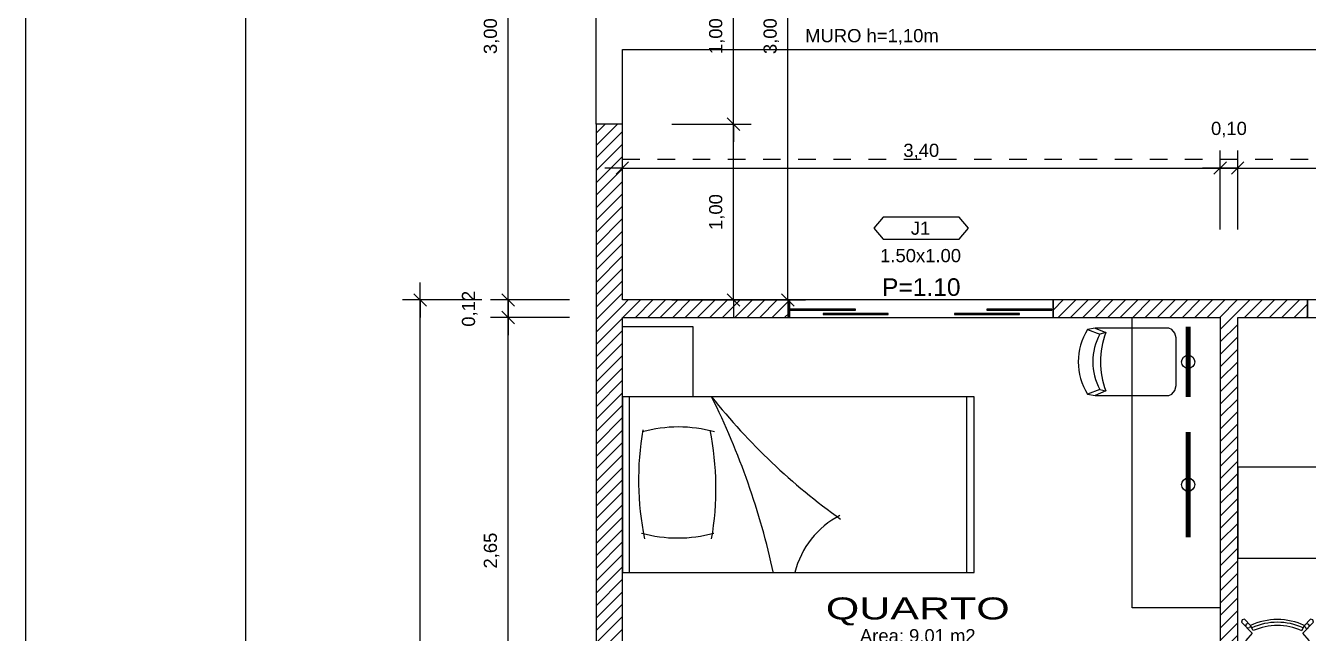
# Model space of a CAD drawing. Header units: metres. Extents: x 49 to 320, y -91 to 27.
# Drawn here: x 141.61 to 148.91, y 11.29 to 14.75 of the extents above; entities that cross this region are included whole.
import ezdxf
from ezdxf.enums import TextEntityAlignment as Align

# ---------------------------------------------------------------- set-up
doc = ezdxf.new("R2010")
doc.units = ezdxf.units.M
doc.header["$LTSCALE"] = 0.2
doc.linetypes.add('DASHED', pattern=[0.75, 0.5, -0.25])
for name, color, linetype in [('ARQ-___-___-CTA', 240, 'Continuous'), ('ARQ-___-___-LEG', 3, 'Continuous'), ('ARQ-___-___-TXT', 4, 'Continuous'), ('ARQ-___-___-VST', 9, 'Continuous'), ('ARQ-ALV', 6, 'Continuous'), ('ARQ-ALV-___-HTC', 13, 'Continuous'), ('ARQ-CXO', 2, 'Continuous'), ('ARQ-DVI', 1, 'Continuous'), ('ARQ-EQP-___-INT', 7, 'Continuous'), ('ARQ-MOB-___-INT', 7, 'Continuous')]:
    doc.layers.add(name, color=color, linetype=linetype)
doc.styles.add('REGUA100', font='arial.ttf')
doc.styles.add('REGUA60', font='arial.ttf')
doc.styles.add('REGUA80', font='arial.ttf')
doc.dimstyles.new('Active3D', dxfattribs={"dimtxt": 1.5, "dimasz": 0.01, "dimexe": 2, "dimexo": 3, "dimgap": 0.98, "dimtad": 1, "dimlfac": -1, "dimrnd": 0.005, "dimzin": 0, "dimtxsty": 'REGUA60', "dimblk": 'COTATR', "dimcen": 4, "dimdle": 4, "dimclrt": 2, "dimadec": 0, "dimazin": 0, "dimtfac": 1, "dimtmove": 2, "dimatfit": 2, "dimfxl": 1, "dimarcsym": 0})
pattern_1 = [(45, (187.28258, -1), (-0.03535534, 0.03535534), [])]

# ---------------------------------------------------------------- blocks, each defined once
blk = doc.blocks.new('EQREFR22')
at = {"color": 0}
blk.add_lwpolyline([(30.5, -10), (-30.5, -10), (-30.5, -76), (30.5, -76)], close=True, dxfattribs=at)
at = {"layer": 'ARQ-EQP-___-INT'}
for p, q in [((-30.5, -73), (30.5, -73)), ((-30.5, -79), (-25.5, -79))]:
    blk.add_line(p, q, dxfattribs=at)
blk = doc.blocks.new('MBCAD4_2')
at = {"color": 0}
blk.add_lwpolyline([(0.02, 49.68, 0.106639), (-19.24, 45.52), (-23.45, 49.88), (-25.13, 49.43), (-25.63, 47.77), (-18.01, 39.93), (-22.5, 34.87), (-22.5, 7.87, 0.159591), (-21.02, 3.34), (-23.5, 0.83), (-22.98, -0.82), (-21.31, -1.27), (-18.97, 1.19, 0.162734), (-14.5, -0.13), (0, -0.13), (14.5, -0.13, 0.162734), (18.97, 1.19), (21.31, -1.27), (22.98, -0.82), (23.5, 0.83), (21.02, 3.34, 0.159591), (22.5, 7.87), (22.5, 34.87), (18.01, 39.93), (25.63, 47.77), (25.13, 49.43), (23.45, 49.88), (19.24, 45.52, 0.106639), (-0.02, 49.68)], format="xyb", dxfattribs=at)
at = {"layer": 'ARQ-MOB-___-INT'}
for p, q in [((-17.22, 41.8), (-19.24, 45.52)), ((17.25, 41.79), (19.24, 45.52)), ((-18.97, 1.19), (-21.02, 3.34)), ((18.97, 1.19), (21.02, 3.34))]:
    blk.add_line(p, q, dxfattribs=at)
for points in [[(-20.47, 46.81), (-22.16, 46.38), (-22.64, 44.7)], [(20.47, 46.81), (22.16, 46.38), (22.64, 44.7)], [(-19.21, 45.27), (-19.99, 43.71), (-21.73, 43.57)], [(19.21, 45.27), (19.99, 43.71), (21.73, 43.57)]]:
    blk.add_lwpolyline(points, dxfattribs=at)
for radius in [43.95, 41.7]:
    blk.add_arc((0, 3.82), radius, 65.57124, 114.39729, dxfattribs=at)
blk = doc.blocks.new('MDCSOL_2')
at = {"color": 0}
blk.add_lwpolyline([(100, 0), (0, 0), (0, -200), (100, -200)], close=True, dxfattribs=at)
at = {"layer": 'ARQ-MOB-___-INT'}
for p, q in [((0, -4), (100, -4)), ((0, -196), (100, -196))]:
    blk.add_line(p, q, dxfattribs=at)
for centre, radius, start, end in [((52.86, -178.03), 168.83, 80.35079, 101.47507), ((96.47, -31.45), 76.8, 164.48595, 195.51405), ((5.99, -31.87), 76.8, 344.48595, 15.51405), ((-91.71, 334.65), 430.43, 282.25998, 296.44404), ((47.8, 115.62), 168.83, 260.21125, 281.33553), ((323.63, -332.25), 359.55, 128.46696, 144.62757), ((-11.98, -146.66), 50.03, 27.33297, 76.02563)]:
    blk.add_arc(centre, radius, start, end, dxfattribs=at)
blk = doc.blocks.new('MEAM___2')
at = {"color": 0}
blk.add_lwpolyline([(24, 27.95), (23, 33.38, 0.289108), (-23, 33.38), (-24, 27.95), (-24, -24.37), (-23.05, -26.52), (-20.46, -28.77), (-16.93, -29.54), (16.93, -29.54), (20.46, -28.77), (23.05, -26.52), (24, -24.37)], format="xyb", close=True, dxfattribs=at)
at = {"layer": 'ARQ-MOB-___-INT'}
for p, q in [((-19.71, 24.69), (-20.71, 20.39)), ((20.71, 20.39), (19.71, 24.69))]:
    blk.add_line(p, q, dxfattribs=at)
for points in [[(24, 27.95), (20.71, 20.39, 0.187405), (-20.71, 20.39), (-24, 27.95)], [(23, 33.38), (19.71, 24.69, 0.252581), (-19.71, 24.69), (-23, 33.38)]]:
    blk.add_lwpolyline(points, format="xyb", dxfattribs=at)
blk = doc.blocks.new('MECAD4_2')
at = {"color": 0}
blk.add_blockref('MEAM___2', (0, 0), dxfattribs=at)
blk = doc.blocks.new('IndEsq1')
blk.add_lwpolyline([(-4.32, 0.44), (4.32, 0.44), (5.38, 1.7), (4.32, 2.96), (-4.32, 2.96), (-5.38, 1.7)], close=True)
at = {"color": 0, "style": 'REGUA60', "width": 1.4}
for tag, p in [('CODESQUAD', (-0.08, 0.95)), ('DIMESQUAD', (-0.08, -2.17))]:
    blk.add_attdef(tag, text='', height=1.5, dxfattribs=at).set_placement(p, align=Align.CENTER)
at = {"color": 0, "style": 'REGUA60', "width": 1.4, "flags": 9}
blk.add_attdef('PEITORIL', text='', height=1.5, dxfattribs=at).set_placement((0.22, -4.49), align=Align.CENTER)
at = {"style": 'REGUA60', "width": 1.4, "flags": 9}
blk.add_attdef('LOCAL', text='', height=1.5, dxfattribs=at).set_placement((-0.08, -6.56), align=Align.CENTER)
blk = doc.blocks.new('IndUni1')
at = {"color": 4, "style": 'REGUA100', "width": 1.4, "flags": 8}
blk.add_attdef('NOME1', text='', height=2.5, dxfattribs=at).set_placement((0.24, 2.99), align=Align.CENTER)
at = {"color": 4, "style": 'REGUA100', "width": 1.4}
blk.add_attdef('NOME2', text='', height=2.5, dxfattribs=at).set_placement((0.24, -0.22), align=Align.CENTER)
at = {"color": 0, "style": 'REGUA60', "width": 1.4}
for tag, p in [('AREA', (0.24, -2.82)), ('PERIM', (0.24, -5.32)), ('PISO', (0.24, -7.82)), ('PAREDE', (0.24, -10.32)), ('TETO', (0.24, -12.82))]:
    blk.add_attdef(tag, text='', height=1.5, dxfattribs=at).set_placement(p, align=Align.CENTER)
blk = doc.blocks.new('COTATR')
at = {"color": 6}
blk.add_line((-71, -71), (71, 71), dxfattribs=at)
at = {"color": 0, "linetype": 'ByBlock'}
blk.add_line((0, 0), (200, 0), dxfattribs=at)
blk = doc.blocks.new('*D57')
at = {"layer": 'ARQ-___-___-CTA', "color": 0, "lineweight": -2, "transparency": 16777216}
for p, q in [((144.7089, 13.086), (144.2589, 13.086)), ((144.3589, 10.4365), (144.3589, 13.0855))]:
    blk.add_line(p, q, dxfattribs=at)
at = {"layer": 'Defpoints', "color": 0, "transparency": 16777216}
for p in [(144.3589, 13.086), (144.8589, 13.086), (144.8589, 10.436)]:
    blk.add_point(p, dxfattribs=at)
at = {"layer": 'ARQ-___-___-CTA', "color": 0, "lineweight": -2, "transparency": 16777216, "xscale": 0.0005, "yscale": 0.0005, "zscale": 0.0005}
for p, rotation in [((144.3589, 13.086), 90), ((144.3589, 10.436), 270)]:
    blk.add_blockref('COTATR', p, dxfattribs=dict(at, rotation=rotation))
at = {"layer": 'ARQ-___-___-CTA', "color": 2, "transparency": 16777216, "insert": (144.2648, 11.761), "char_height": 0.075, "attachment_point": 5, "rotation": 90, "style": 'REGUA60'}
blk.add_mtext('2,65', dxfattribs=at)
blk = doc.blocks.new('*D58')
at = {"layer": 'ARQ-___-___-CTA', "color": 0, "lineweight": -2, "transparency": 16777216}
for p, q in [((144.2089, 13.186), (143.7589, 13.186)), ((143.8589, 6.1865), (143.8589, 13.1855)), ((144.2089, 6.186), (143.7589, 6.186))]:
    blk.add_line(p, q, dxfattribs=at)
at = {"layer": 'Defpoints', "color": 0, "transparency": 16777216}
for p in [(143.8589, 13.186), (144.3589, 13.186), (144.3589, 6.186)]:
    blk.add_point(p, dxfattribs=at)
at = {"layer": 'ARQ-___-___-CTA', "color": 0, "lineweight": -2, "transparency": 16777216, "xscale": 0.0005, "yscale": 0.0005, "zscale": 0.0005}
for p, rotation in [((143.8589, 13.186), 90), ((143.8589, 6.186), 270)]:
    blk.add_blockref('COTATR', p, dxfattribs=dict(at, rotation=rotation))
at = {"layer": 'ARQ-___-___-CTA', "color": 2, "transparency": 16777216, "insert": (143.7648, 9.686), "char_height": 0.075, "attachment_point": 5, "rotation": 90, "style": 'REGUA60'}
blk.add_mtext('7,00', dxfattribs=at)
blk = doc.blocks.new('*D59')
at = {"layer": 'ARQ-___-___-CTA', "color": 0, "lineweight": -2, "transparency": 16777216}
for p, q in [((144.7089, 16.186), (144.2589, 16.186)), ((144.3589, 13.1865), (144.3589, 16.1855))]:
    blk.add_line(p, q, dxfattribs=at)
at = {"layer": 'Defpoints', "color": 0, "transparency": 16777216}
for p in [(144.3589, 16.186), (144.8589, 16.186), (144.8589, 13.186)]:
    blk.add_point(p, dxfattribs=at)
at = {"layer": 'ARQ-___-___-CTA', "color": 0, "lineweight": -2, "transparency": 16777216, "xscale": 0.0005, "yscale": 0.0005, "zscale": 0.0005}
for p, rotation in [((144.3589, 16.186), 90), ((144.3589, 13.186), 270)]:
    blk.add_blockref('COTATR', p, dxfattribs=dict(at, rotation=rotation))
at = {"layer": 'ARQ-___-___-CTA', "color": 2, "transparency": 16777216, "insert": (144.2648, 14.686), "char_height": 0.075, "attachment_point": 5, "rotation": 90, "style": 'REGUA60'}
blk.add_mtext('3,00', dxfattribs=at)
blk = doc.blocks.new('*D64')
at = {"layer": 'ARQ-___-___-CTA', "color": 0, "lineweight": -2, "transparency": 16777216}
for p, q in [((145.0089, 13.586), (145.0089, 14.036)), ((148.4089, 13.586), (148.4089, 14.036)), ((145.0094, 13.936), (148.4084, 13.936))]:
    blk.add_line(p, q, dxfattribs=at)
at = {"layer": 'Defpoints', "color": 0, "transparency": 16777216}
for p in [(148.4089, 13.936), (145.0089, 13.436), (148.4089, 13.436)]:
    blk.add_point(p, dxfattribs=at)
at = {"layer": 'ARQ-___-___-CTA', "color": 0, "lineweight": -2, "transparency": 16777216, "xscale": 0.0005, "yscale": 0.0005, "zscale": 0.0005, "rotation": 180}
blk.add_blockref('COTATR', (145.0089, 13.936), dxfattribs=at)
at = {"layer": 'ARQ-___-___-CTA', "color": 0, "lineweight": -2, "transparency": 16777216, "xscale": 0.0005, "yscale": 0.0005, "zscale": 0.0005}
blk.add_blockref('COTATR', (148.4089, 13.936), dxfattribs=at)
at = {"layer": 'ARQ-___-___-CTA', "color": 2, "transparency": 16777216, "insert": (146.7089, 14.0301), "char_height": 0.075, "attachment_point": 5, "style": 'REGUA60'}
blk.add_mtext('3,40', dxfattribs=at)
blk = doc.blocks.new('*D65')
at = {"layer": 'ARQ-___-___-CTA', "color": 0, "lineweight": -2, "transparency": 16777216}
for p, q in [((148.5089, 13.586), (148.5089, 14.036)), ((148.4094, 13.936), (148.5084, 13.936))]:
    blk.add_line(p, q, dxfattribs=at)
at = {"layer": 'Defpoints', "color": 0, "transparency": 16777216}
for p in [(148.5089, 13.936), (148.4089, 13.436), (148.5089, 13.436)]:
    blk.add_point(p, dxfattribs=at)
at = {"layer": 'ARQ-___-___-CTA', "color": 0, "lineweight": -2, "transparency": 16777216, "xscale": 0.0005, "yscale": 0.0005, "zscale": 0.0005, "rotation": 180}
blk.add_blockref('COTATR', (148.4089, 13.936), dxfattribs=at)
at = {"layer": 'ARQ-___-___-CTA', "color": 0, "lineweight": -2, "transparency": 16777216, "xscale": 0.0005, "yscale": 0.0005, "zscale": 0.0005}
blk.add_blockref('COTATR', (148.5089, 13.936), dxfattribs=at)
at = {"layer": 'ARQ-___-___-CTA', "color": 2, "transparency": 16777216, "insert": (148.4589, 14.1546), "char_height": 0.075, "attachment_point": 5, "style": 'REGUA60'}
blk.add_mtext('0,10', dxfattribs=at)
blk = doc.blocks.new('*D66')
at = {"layer": 'ARQ-___-___-CTA', "color": 0, "lineweight": -2, "transparency": 16777216}
for p, q in [((150.8039, 13.586), (150.8039, 14.036)), ((148.5094, 13.936), (150.8034, 13.936))]:
    blk.add_line(p, q, dxfattribs=at)
at = {"layer": 'Defpoints', "color": 0, "transparency": 16777216}
for p in [(150.8039, 13.936), (148.5089, 13.436), (150.8039, 13.436)]:
    blk.add_point(p, dxfattribs=at)
at = {"layer": 'ARQ-___-___-CTA', "color": 0, "lineweight": -2, "transparency": 16777216, "xscale": 0.0005, "yscale": 0.0005, "zscale": 0.0005, "rotation": 180}
blk.add_blockref('COTATR', (148.5089, 13.936), dxfattribs=at)
at = {"layer": 'ARQ-___-___-CTA', "color": 0, "lineweight": -2, "transparency": 16777216, "xscale": 0.0005, "yscale": 0.0005, "zscale": 0.0005}
blk.add_blockref('COTATR', (150.8039, 13.936), dxfattribs=at)
at = {"layer": 'ARQ-___-___-CTA', "color": 2, "transparency": 16777216, "insert": (149.6564, 14.0301), "char_height": 0.075, "attachment_point": 5, "style": 'REGUA60'}
blk.add_mtext('2,30', dxfattribs=at)
blk = doc.blocks.new('*D167')
at = {"layer": 'ARQ-___-___-CTA', "color": 0, "lineweight": -2, "transparency": 16777216}
for p, q in [((145.2905, 14.186), (145.7405, 14.186)), ((145.6405, 13.1865), (145.6405, 14.1855)), ((145.2905, 13.186), (145.7405, 13.186))]:
    blk.add_line(p, q, dxfattribs=at)
at = {"layer": 'Defpoints', "color": 0, "transparency": 16777216}
for p in [(145.1405, 14.186), (145.6405, 14.186), (145.1405, 13.186)]:
    blk.add_point(p, dxfattribs=at)
at = {"layer": 'ARQ-___-___-CTA', "color": 0, "lineweight": -2, "transparency": 16777216, "xscale": 0.0005, "yscale": 0.0005, "zscale": 0.0005}
for p, rotation in [((145.6405, 14.186), 90), ((145.6405, 13.186), 270)]:
    blk.add_blockref('COTATR', p, dxfattribs=dict(at, rotation=rotation))
at = {"layer": 'ARQ-___-___-CTA', "color": 2, "transparency": 16777216, "insert": (145.5464, 13.686), "char_height": 0.075, "attachment_point": 5, "rotation": 90, "style": 'REGUA60'}
blk.add_mtext('1,00', dxfattribs=at)
blk = doc.blocks.new('*D168')
at = {"layer": 'ARQ-___-___-CTA', "color": 0, "lineweight": -2, "transparency": 16777216}
for p, q in [((145.2905, 15.186), (145.7405, 15.186)), ((145.6405, 14.1865), (145.6405, 15.1855))]:
    blk.add_line(p, q, dxfattribs=at)
at = {"layer": 'Defpoints', "color": 0, "transparency": 16777216}
for p in [(145.1405, 15.186), (145.6405, 15.186), (145.1405, 14.186)]:
    blk.add_point(p, dxfattribs=at)
at = {"layer": 'ARQ-___-___-CTA', "color": 0, "lineweight": -2, "transparency": 16777216, "xscale": 0.0005, "yscale": 0.0005, "zscale": 0.0005}
for p, rotation in [((145.6405, 15.186), 90), ((145.6405, 14.186), 270)]:
    blk.add_blockref('COTATR', p, dxfattribs=dict(at, rotation=rotation))
at = {"layer": 'ARQ-___-___-CTA', "color": 2, "transparency": 16777216, "insert": (145.5464, 14.686), "char_height": 0.075, "attachment_point": 5, "rotation": 90, "style": 'REGUA60'}
blk.add_mtext('1,00', dxfattribs=at)
blk = doc.blocks.new('*D170')
at = {"layer": 'ARQ-___-___-CTA', "color": 0, "lineweight": -2, "transparency": 16777216}
for p, q in [((145.6001, 16.186), (146.0501, 16.186)), ((145.9501, 13.1865), (145.9501, 16.1855)), ((145.6001, 13.186), (146.0501, 13.186))]:
    blk.add_line(p, q, dxfattribs=at)
at = {"layer": 'Defpoints', "color": 0, "transparency": 16777216}
for p in [(145.4501, 16.186), (145.9501, 16.186), (145.4501, 13.186)]:
    blk.add_point(p, dxfattribs=at)
at = {"layer": 'ARQ-___-___-CTA', "color": 0, "lineweight": -2, "transparency": 16777216, "xscale": 0.0005, "yscale": 0.0005, "zscale": 0.0005}
for p, rotation in [((145.9501, 16.186), 90), ((145.9501, 13.186), 270)]:
    blk.add_blockref('COTATR', p, dxfattribs=dict(at, rotation=rotation))
at = {"layer": 'ARQ-___-___-CTA', "color": 2, "transparency": 16777216, "insert": (145.856, 14.686), "char_height": 0.075, "attachment_point": 5, "rotation": 90, "style": 'REGUA60'}
blk.add_mtext('3,00', dxfattribs=at)

msp = doc.modelspace()

# ---------------------------------------------------------------- hatches: boundary and pattern name
at = {"layer": 'ARQ-ALV-___-HTC'}
h = msp.add_hatch(dxfattribs=at)
h.set_pattern_fill('_U', color=256, scale=0.05, angle=45, style=0, pattern_type=0)
h.set_pattern_definition(pattern_1)
h.paths.add_polyline_path([(144.8589, 14.186), (144.8589, 5.186), (145.0089, 5.186), (145.0089, 14.186)])
h = msp.add_hatch(dxfattribs=at)
h.set_pattern_fill('_U', color=256, scale=0.05, angle=45, style=0, pattern_type=0)
h.set_pattern_definition(pattern_1)
h.paths.add_polyline_path([(145.0089, 13.186), (145.0089, 13.086), (145.9589, 13.086), (145.9589, 13.186)])
h.paths.add_polyline_path([(150.4064, 13.186), (150.4064, 13.086), (150.8039, 13.086), (150.9039, 13.186)])
h.paths.add_polyline_path([(148.9064, 13.186), (147.4589, 13.186), (147.4589, 13.086), (148.9064, 13.086)])
h = msp.add_hatch(dxfattribs=at)
h.set_pattern_fill('_U', color=256, scale=0.05, angle=45, style=0, pattern_type=0)
h.set_pattern_definition(pattern_1)
h.paths.add_polyline_path([(148.4089, 13.086), (148.4089, 10.126), (148.5089, 10.126), (148.5089, 13.086)])
h.paths.add_polyline_path([(148.5089, 6.286), (148.5089, 9.246), (148.4089, 9.246), (148.4089, 6.286)])

# ---------------------------------------------------------------- linework, layer by layer
at = {"color": 15}
msp.add_line((141.6146, 26.8798), (141.6146, -6.7037), dxfattribs=at)
at = {"color": 0}
msp.add_line((142.8646, 26.3798), (142.8646, -6.2037), dxfattribs=at)
at = {"layer": 'ARQ-___-___-CTA'}
for p, q in [((144.7089, 13.186), (144.2589, 13.186)), ((144.3589, 13.0865), (144.3589, 13.1855))]:
    msp.add_line(p, q, dxfattribs=at)
at = {"layer": 'ARQ-___-___-VST'}
for p, q in [((144.8589, 14.186), (144.8589, 15.186)), ((145.0089, 14.186), (145.0089, 14.611)), ((145.0089, 14.611), (153.5039, 14.611)), ((147.4579, 13.186), (145.9599, 13.186)), ((150.4054, 13.186), (148.9074, 13.186)), ((145.9599, 13.086), (147.4579, 13.086)), ((147.9089, 11.436), (147.9089, 13.086)), ((148.9074, 13.086), (150.4054, 13.086)), ((145.0089, 13.036), (145.4089, 13.036)), ((145.4089, 13.036), (145.4089, 12.636)), ((148.4089, 11.436), (147.9089, 11.436))]:
    msp.add_line(p, q, dxfattribs=at)
at = {"layer": 'ARQ-___-___-VST', "linetype": 'DASHED'}
msp.add_line((145.0089, 13.986), (151.7039, 13.986), dxfattribs=at)
at = {"layer": 'ARQ-___-___-VST', "const_width": 0.03}
for points in [[(148.2269, 12.6339), (148.2269, 13.0339)], [(148.2269, 12.136), (148.2269, 12.436), (148.2269, 11.836)]]:
    msp.add_lwpolyline(points, dxfattribs=at)
at = {"layer": 'ARQ-___-___-VST'}
for centre in [(148.2269, 12.8339), (148.2269, 12.136)]:
    msp.add_circle(centre, 0.0372, dxfattribs=at)
at = {"layer": 'ARQ-ALV'}
for p, q in [((144.8589, 14.186), (144.8589, 5.186)), ((145.0089, 14.186), (144.8589, 14.186)), ((145.0089, 13.186), (145.0089, 14.186)), ((145.9589, 13.186), (145.0089, 13.186)), ((145.9589, 13.086), (145.9589, 13.186)), ((147.4589, 13.186), (147.4589, 13.086)), ((148.9064, 13.186), (147.4589, 13.186)), ((148.9064, 13.086), (148.9064, 13.186)), ((145.0089, 10.436), (145.0089, 13.086)), ((145.0089, 13.086), (145.9589, 13.086)), ((147.4589, 13.086), (148.4089, 13.086)), ((148.4089, 13.086), (148.4089, 10.436)), ((148.5089, 10.126), (148.5089, 13.086)), ((148.5089, 13.086), (148.9064, 13.086))]:
    msp.add_line(p, q, dxfattribs=at)
at = {"layer": 'ARQ-CXO'}
for p, q in [((145.9599, 13.186), (145.9589, 13.186)), ((145.9589, 13.186), (145.9589, 13.086)), ((145.9599, 13.086), (145.9599, 13.186)), ((147.4589, 13.186), (147.4579, 13.186)), ((147.4579, 13.186), (147.4579, 13.086)), ((147.4589, 13.086), (147.4589, 13.186)), ((148.9074, 13.186), (148.9064, 13.186)), ((148.9064, 13.186), (148.9064, 13.086)), ((148.9074, 13.086), (148.9074, 13.186)), ((145.9589, 13.086), (145.9599, 13.086)), ((147.4579, 13.086), (147.4589, 13.086)), ((148.9064, 13.086), (148.9074, 13.086))]:
    msp.add_line(p, q, dxfattribs=at)
at = {"layer": 'ARQ-DVI'}
for p, q in [((146.3351, 13.1335), (145.9659, 13.1335)), ((145.9659, 13.1335), (145.9659, 13.1285)), ((146.3351, 13.1285), (146.3351, 13.1335)), ((147.4519, 13.1335), (147.0826, 13.1335)), ((147.0826, 13.1335), (147.0826, 13.1285)), ((147.4519, 13.1285), (147.4519, 13.1335)), ((145.9659, 13.1285), (146.3351, 13.1285)), ((146.5198, 13.1085), (146.1505, 13.1085)), ((146.1505, 13.1085), (146.1505, 13.1035)), ((146.1505, 13.1035), (146.5198, 13.1035)), ((146.5198, 13.1035), (146.5198, 13.1085)), ((147.2673, 13.1085), (146.898, 13.1085)), ((146.898, 13.1085), (146.898, 13.1035)), ((146.898, 13.1035), (147.2673, 13.1035)), ((147.0826, 13.1285), (147.4519, 13.1285)), ((147.2673, 13.1035), (147.2673, 13.1085))]:
    msp.add_line(p, q, dxfattribs=at)

# ---------------------------------------------------------------- block references
at = {"layer": 'ARQ-___-___-CTA', "xscale": 0.0005, "yscale": 0.0005, "zscale": 0.0005}
for p, rotation in [((144.3589, 13.186), 90), ((143.8589, 13.186), 270), ((144.3589, 13.086), 270)]:
    msp.add_blockref('COTATR', p, dxfattribs=dict(at, rotation=rotation))
at = {"layer": 'ARQ-___-___-LEG'}
ref = msp.add_blockref('IndEsq1', (146.7089, 13.5094), dxfattribs=dict(at, xscale=0.05, yscale=0.05, zscale=0.05))
ref.add_attrib('CODESQUAD', 'J1', dxfattribs={"layer": '0', "color": 0, "height": 0.075, "style": 'REGUA60'}).set_placement((146.7049, 13.5569), align=Align.CENTER)
ref.add_attrib('DIMESQUAD', '1.50x1.00', dxfattribs={"layer": '0', "color": 0, "height": 0.075, "style": 'REGUA60'}).set_placement((146.7049, 13.4009), align=Align.CENTER)
at = {"layer": 'ARQ-___-___-TXT'}
ref = msp.add_blockref('IndUni1', (146.6771, 11.3805), dxfattribs=dict(at, xscale=0.05, yscale=0.05, zscale=0.05))
ref.add_attrib('NOME2', 'QUARTO', dxfattribs={"layer": '0', "color": 4, "height": 0.125, "style": 'REGUA100', "width": 1.4}).set_placement((146.689, 11.3695), align=Align.CENTER)
ref.add_attrib('AREA', 'Area: 9.01 m2', dxfattribs={"layer": '0', "color": 0, "height": 0.075, "style": 'REGUA60'}).set_placement((146.689, 11.2393), align=Align.CENTER)
ref.add_attrib('PERIM', 'P: CERÂMICA', dxfattribs={"layer": '0', "color": 0, "height": 0.075, "style": 'REGUA60'}).set_placement((146.689, 11.1143), align=Align.CENTER)
at = {"layer": 'ARQ-___-___-VST', "rotation": 90}
for name, p, xscale, yscale, zscale in [('MECAD4_2', (147.9218, 12.8345), 0.008, 0.008, 0.008), ('MDCSOL_2', (145.0089, 11.636), 0.01, 0.01, 0.01), ('EQREFR22', (148.4239, 11.9768), 0.0085, 0.0085, 0.0085)]:
    msp.add_blockref(name, p, dxfattribs=dict(at, xscale=xscale, yscale=yscale, zscale=zscale))
at = {"layer": 'ARQ-___-___-VST', "xscale": 0.008, "yscale": 0.008, "zscale": 0.008}
msp.add_blockref('MBCAD4_2', (148.7348, 10.9714), dxfattribs=at)

# ---------------------------------------------------------------- texts
at = {"layer": 'ARQ-___-___-CTA', "color": 2, "insert": (144.1403, 13.136), "char_height": 0.075, "attachment_point": 5, "rotation": 90, "style": 'REGUA60'}
msp.add_mtext('0,12', dxfattribs=at)
at = {"layer": 'ARQ-___-___-LEG', "style": 'REGUA60'}
msp.add_text('MURO h=1,10m', height=0.075, dxfattribs=at).set_placement((146.0484, 14.6516))
at = {"layer": 'ARQ-___-___-LEG', "style": 'REGUA80'}
msp.add_text('P=1.10', height=0.1, dxfattribs=at).set_placement((146.7089, 13.2594), align=Align.MIDDLE)

# ---------------------------------------------------------------- dimensions: what is measured, and where the dimension line sits
at = {"layer": 'ARQ-___-___-CTA'}
for base, p1, p2, override, picture, middle in [((144.3589, 16.186), (144.8589, 13.186), (144.8589, 16.186), {"dimscale": 0.05, "dimse1": 1}, '*D59', (144.2648, 14.686)), ((145.9501, 16.186), (145.4501, 13.186), (145.4501, 16.186), {"dimscale": 0.05}, '*D170', (145.856, 14.686)), ((145.6405, 15.186), (145.1405, 14.186), (145.1405, 15.186), {"dimscale": 0.05, "dimse1": 1}, '*D168', (145.5464, 14.686)), ((145.6405, 14.186), (145.1405, 13.186), (145.1405, 14.186), {"dimscale": 0.05}, '*D167', (145.5464, 13.686)), ((143.8589, 13.186), (144.3589, 6.186), (144.3589, 13.186), {"dimscale": 0.05}, '*D58', (143.7648, 9.686)), ((144.3589, 13.086), (144.8589, 10.436), (144.8589, 13.086), {"dimscale": 0.05, "dimse1": 1}, '*D57', (144.2648, 11.761))]:
    dim = msp.add_linear_dim(base=base, p1=p1, p2=p2, angle=90, dimstyle='Active3D', override=override, dxfattribs=at)
    dim.commit()
    dim.dimension.update_dxf_attribs({"geometry": picture, "text_midpoint": middle})
for base, p1, p2, override, picture, middle in [((148.5089, 13.936), (148.4089, 13.436), (148.5089, 13.436), {"dimscale": 0.05, "dimse1": 1}, '*D65', (148.4589, 14.1546)), ((148.4089, 13.936), (145.0089, 13.436), (148.4089, 13.436), {"dimscale": 0.05}, '*D64', (146.7089, 14.0301)), ((150.80388244, 13.93599999), (148.50888243, 13.43599999), (150.80388244, 13.43599999), {"dimscale": 0.05, "dimse1": 1}, '*D66', (149.65638243, 14.03007162))]:
    dim = msp.add_linear_dim(base=base, p1=p1, p2=p2, dimstyle='Active3D', override=override, dxfattribs=at)
    dim.commit()
    dim.dimension.update_dxf_attribs({"geometry": picture, "text_midpoint": middle})

doc.saveas('drawing.dxf')
